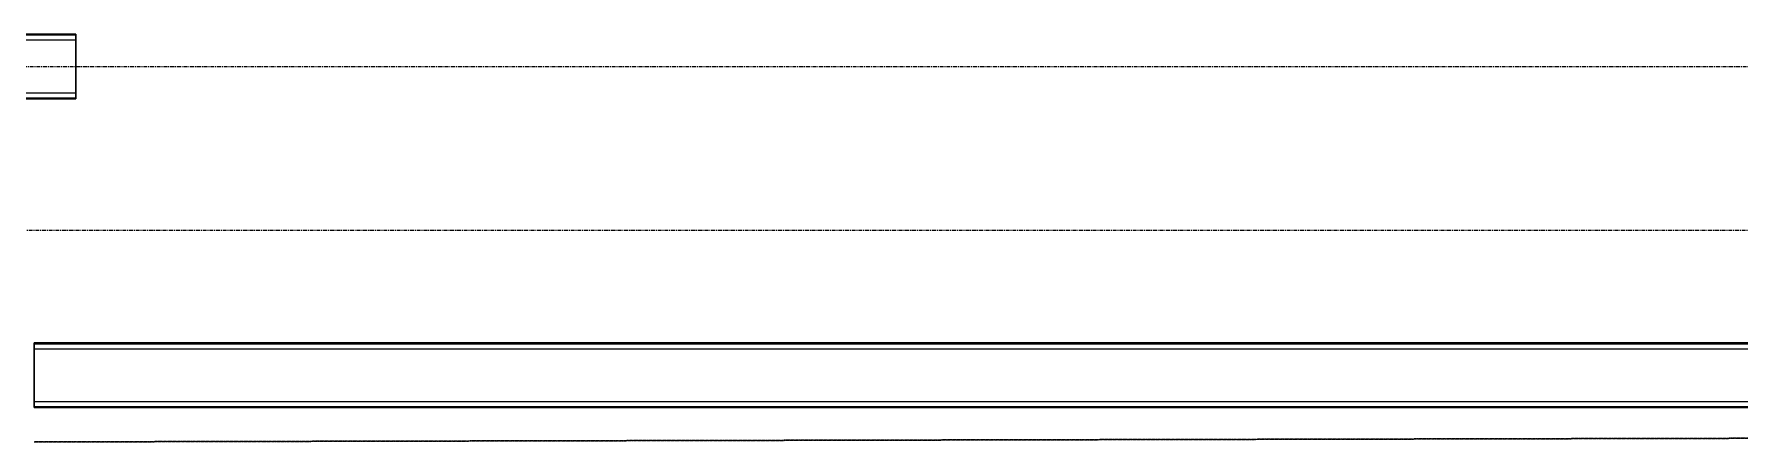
# Model space of a CAD drawing. Header units: centimetres. Extents: x -14155 to 6577, y -1225 to 8033.
# Drawn here: x -8939 to -8372, y 1206 to 1342 of the extents above; entities that cross this region are included whole.
import ezdxf

# ---------------------------------------------------------------- set-up
doc = ezdxf.new("R2010")
doc.units = ezdxf.units.CM
doc.linetypes.add('_Overhead', pattern=[0.47625, 0.3175, -0.15875])
doc.linetypes.add('Grid Line', pattern=[2.2225, 1.27, -0.3175, 0.3175, -0.3175])
for name, color, linetype, lineweight in [('A-FLOR', 7, 'Continuous', 9), ('S-BEAM', 7, 'Continuous', 9), ('S-GRID', 7, 'Continuous', 9)]:
    doc.layers.add(name, color=color, linetype=linetype, lineweight=lineweight)

# ---------------------------------------------------------------- blocks, each defined once
blk = doc.blocks.new('Costanera Perfil Z - Parametrizado - h_22cm-1726649-N01 - Planta')
at = {"layer": 'S-BEAM', "color": 253, "true_color": 0xaaaaaa}
for p, q in [((-10.45, 2039.46), (-10.75, 2039.46)), ((-10.75, 2039.46), (8.8, 2039.46)), ((-10.75, 2039.46), (-10.75, -2039.46)), ((-10.75, 2039.46), (-10.75, -2039.46)), ((8.8, 2039.46), (-10.45, 2039.46)), ((-10.45, 2039.46), (-8.8, 2039.46)), ((-8.8, 2039.46), (-10.45, 2039.46)), ((-10.45, 2039.46), (-10.45, -2039.46)), ((-10.45, 2039.46), (-10.45, -2039.46)), ((-8.8, 2039.46), (-8.8, -2039.46)), ((-8.8, 2039.46), (-8.8, -2039.46)), ((10.45, 2039.46), (8.8, 2039.46)), ((8.8, 2039.46), (10.45, 2039.46)), ((10.45, 2039.46), (8.8, 2039.46)), ((8.8, 2039.46), (10.75, 2039.46)), ((8.8, 2039.46), (8.8, -2039.46)), ((8.8, 2039.46), (8.8, -2039.46)), ((10.75, 2039.46), (10.45, 2039.46)), ((10.45, 2039.46), (10.45, -2039.46)), ((10.45, 2039.46), (10.45, -2039.46)), ((10.75, -2039.46), (10.75, 2039.46)), ((10.75, 2039.46), (10.75, -2039.46))]:
    blk.add_line(p, q, dxfattribs=at)
blk = doc.blocks.new('Costanera Perfil Z - Parametrizado - h_22cm-1730434-N01 - Planta')
at = {"layer": 'S-BEAM', "color": 253, "true_color": 0xaaaaaa}
for p, q in [((-10.75, -1177.49), (-10.75, -1218.93)), ((-10.75, -1177.49), (-10.75, -1218.93)), ((-10.45, -1177.49), (-10.45, -1218.93)), ((-10.45, -1177.49), (-10.45, -1218.93)), ((-8.8, -1177.49), (-8.8, -1218.93)), ((-8.8, -1177.49), (-8.8, -1218.93)), ((8.8, -1177.49), (8.8, -1218.93)), ((8.8, -1177.49), (8.8, -1218.93)), ((10.45, -1177.49), (10.45, -1218.93)), ((10.45, -1177.49), (10.45, -1218.93)), ((10.75, -1218.93), (10.75, -1177.49)), ((10.75, -1177.49), (10.75, -1218.93)), ((8.8, -1218.93), (-10.75, -1218.93)), ((-10.75, -1218.93), (-10.45, -1218.93)), ((-10.45, -1218.93), (-8.8, -1218.93)), ((-8.8, -1218.93), (-10.45, -1218.93)), ((-10.45, -1218.93), (8.8, -1218.93)), ((10.75, -1218.93), (8.8, -1218.93)), ((8.8, -1218.93), (10.45, -1218.93)), ((10.45, -1218.93), (8.8, -1218.93)), ((8.8, -1218.93), (10.45, -1218.93)), ((10.45, -1218.93), (10.75, -1218.93))]:
    blk.add_line(p, q, dxfattribs=at)

msp = doc.modelspace()

# ---------------------------------------------------------------- linework, layer by layer
at = {"layer": 'A-FLOR', "color": 8, "linetype": '_Overhead', "true_color": 0x808080}
for p, q in [((-4979.705, 1214.357), (-8938.815, 1205.966)), ((-8938.815, 1205.966), (-4979.705, 1214.357))]:
    msp.add_line(p, q, dxfattribs=at)
at = {"layer": 'S-GRID', "color": 253, "linetype": 'Grid Line', "true_color": 0xaaaaaa}
for p, q in [((-14005.363, 1330.773), (2922.583, 1330.773)), ((-13687.863, 1276.317), (2605.083, 1276.317))]:
    msp.add_line(p, q, dxfattribs=at)

# ---------------------------------------------------------------- block references
at = {"layer": 'S-BEAM', "color": 253, "true_color": 0xaaaaaa, "rotation": 89.99999999999964}
for name, p in [('Costanera Perfil Z - Parametrizado - h_22cm-1730434-N01 - Planta', (-10143.883, 1330.822)), ('Costanera Perfil Z - Parametrizado - h_22cm-1726649-N01 - Planta', (-6899.351, 1228.157))]:
    msp.add_blockref(name, p, dxfattribs=at)

doc.saveas('drawing.dxf')
